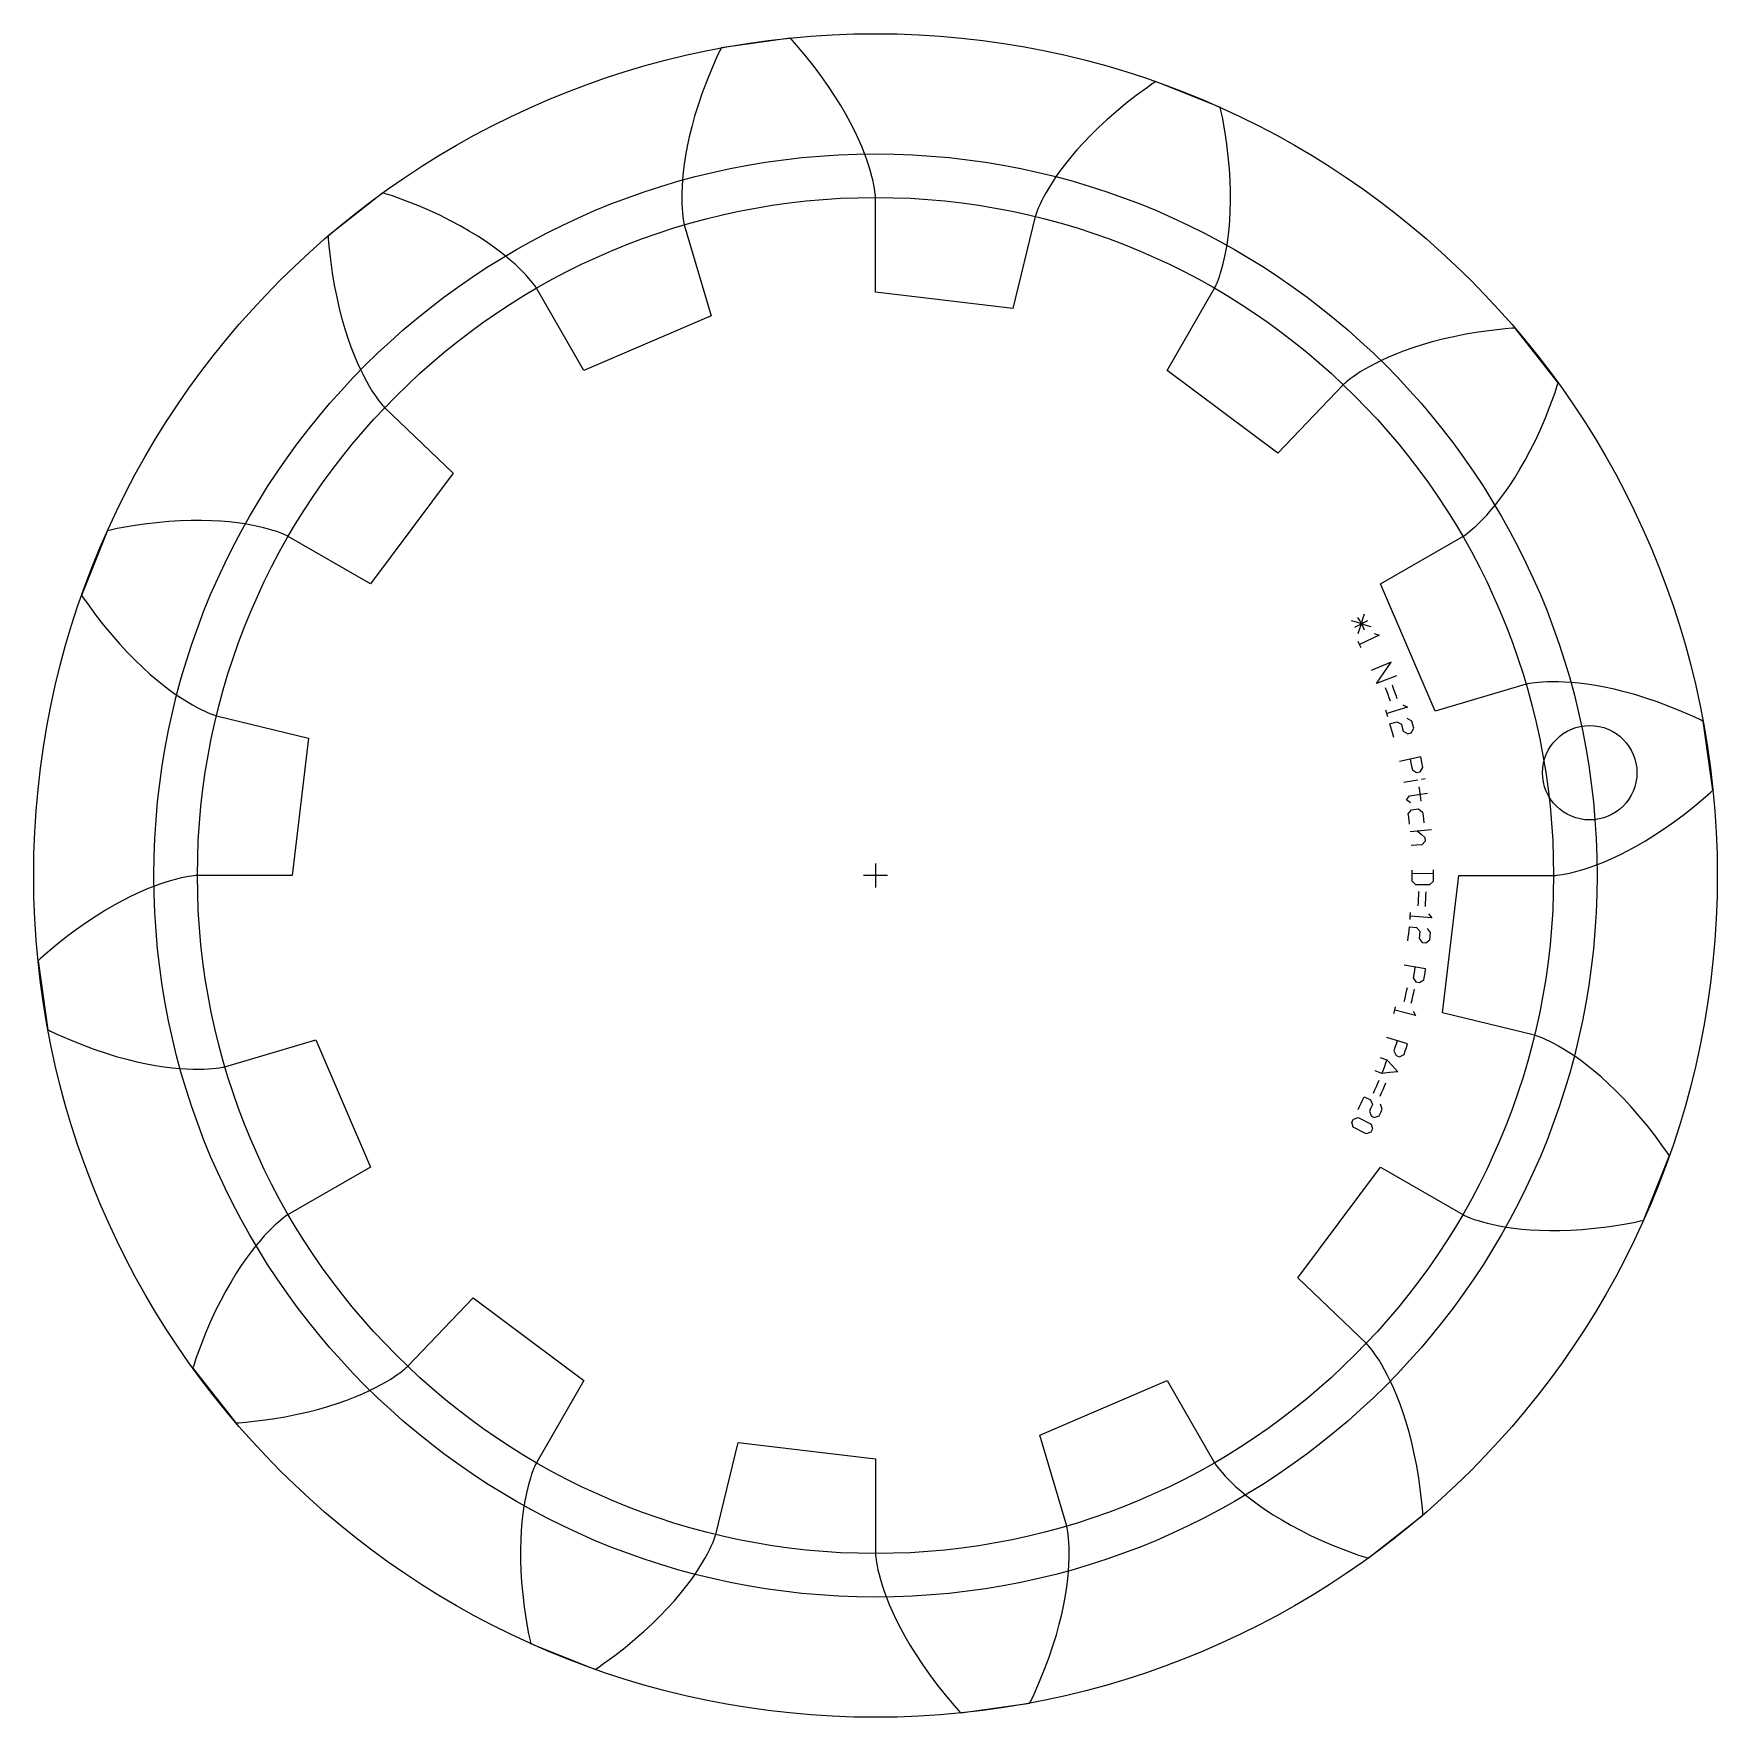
# Model space of a CAD drawing. Extents: x -7 to 7, y -7 to 7.
import ezdxf

# ---------------------------------------------------------------- set-up
doc = ezdxf.new("R2010")
doc.units = 0
doc.header["$MEASUREMENT"] = 0
for name, color, linetype in [('gear', 7, 'CONTINUOUS'), ('gear_guides', 5, 'CONTINUOUS'), ('gear_texts', 7, 'CONTINUOUS')]:
    doc.layers.add(name, color=color, linetype=linetype)

msp = doc.modelspace()

# ---------------------------------------------------------------- linework, layer by layer
at = {"layer": 'gear'}
msp.add_lwpolyline([(4.85, 0), (5.639014, 0.00001), (5.644259, 0.000189), (5.654258, 0.000813), (5.668986, 0.002156), (5.688405, 0.004495), (5.712466, 0.008102), (5.741108, 0.01325), (5.774257, 0.020207), (5.811828, 0.029239), (5.853726, 0.040609), (5.899841, 0.054573), (5.950055, 0.071386), (6.004236, 0.091298), (6.062244, 0.114551), (6.123926, 0.141384), (6.189119, 0.172028), (6.257651, 0.206708), (6.329337, 0.245644), (6.403985, 0.289045), (6.481392, 0.337116), (6.561346, 0.39005), (6.643627, 0.448035), (6.728005, 0.511249), (6.814242, 0.57986), (6.902093, 0.654027), (6.946544, 0.693241), (6.957706, 0.70327), (6.963294, 0.708318), (6.963993, 0.708951), (6.963992, 0.709091), (6.881427, 1.282951), (6.881388, 1.283086), (6.880539, 1.283496), (6.873755, 1.286764), (6.860218, 1.293239), (6.806514, 1.318331), (6.701318, 1.364723), (6.599236, 1.406239), (6.50046, 1.443101), (6.405169, 1.475538), (6.313535, 1.503784), (6.225715, 1.528082), (6.14186, 1.548679), (6.062105, 1.565825), (5.986576, 1.579779), (5.915388, 1.590801), (5.848643, 1.599156), (5.786433, 1.605112), (5.728835, 1.608941), (5.675919, 1.610917), (5.627737, 1.611314), (5.584334, 1.61041), (5.54574, 1.608484), (5.511974, 1.605813), (5.483043, 1.602678), (5.45894, 1.599356), (5.43965, 1.596125), (5.425141, 1.593262), (5.415372, 1.591041), (5.410289, 1.589735), (4.653276, 1.367306), (4.200223, 2.425), (4.883525, 2.819516), (4.887977, 2.822294), (4.896325, 2.827833), (4.908408, 2.83636), (4.924056, 2.848095), (4.94309, 2.86325), (4.96532, 2.882029), (4.990549, 2.904629), (5.018571, 2.931236), (5.049171, 2.962031), (5.082126, 2.997182), (5.117205, 3.03685), (5.154172, 3.081184), (5.192782, 3.130326), (5.232784, 3.184405), (5.273921, 3.24354), (5.31593, 3.30784), (5.358545, 3.377402), (5.401491, 3.452313), (5.444492, 3.532647), (5.487267, 3.618466), (5.529532, 3.709824), (5.570999, 3.806757), (5.611377, 3.909294), (5.650374, 4.01745), (5.669263, 4.073637), (5.673916, 4.087903), (5.676231, 4.095069), (5.67652, 4.095966), (5.676449, 4.096087), (5.318015, 4.551782), (5.317914, 4.551879), (5.316974, 4.55181), (5.309464, 4.551248), (5.294504, 4.550087), (5.235449, 4.544965), (5.12115, 4.532544), (5.011987, 4.517457), (4.908013, 4.499992), (4.80927, 4.480438), (4.715789, 4.459083), (4.627586, 4.436216), (4.544667, 4.412125), (4.467024, 4.387097), (4.394637, 4.361417), (4.327476, 4.335368), (4.265496, 4.309231), (4.208642, 4.283284), (4.156846, 4.257802), (4.110031, 4.233054), (4.068106, 4.209307), (4.03097, 4.186823), (3.99851, 4.165858), (3.970603, 4.146662), (3.947115, 4.129481), (3.927903, 4.114553), (3.912812, 4.10211), (3.901679, 4.092376), (3.894329, 4.085568), (3.890581, 4.081895), (3.346202, 3.51076), (2.425, 4.200223), (2.819499, 4.883535), (2.821965, 4.888166), (2.826425, 4.897137), (2.832626, 4.910564), (2.84031, 4.92855), (2.849216, 4.951192), (2.859079, 4.97857), (2.869628, 5.010757), (2.880592, 5.047811), (2.891695, 5.08978), (2.902659, 5.136699), (2.913205, 5.188592), (2.923052, 5.24547), (2.931918, 5.307333), (2.939521, 5.374168), (2.945579, 5.445949), (2.949811, 5.522639), (2.951935, 5.604189), (2.951672, 5.690536), (2.948745, 5.781608), (2.94288, 5.877318), (2.933803, 5.977567), (2.921248, 6.082248), (2.904947, 6.191237), (2.884642, 6.304401), (2.872907, 6.362504), (2.869804, 6.377185), (2.868226, 6.384549), (2.868027, 6.38547), (2.867905, 6.38554), (2.329645, 6.600966), (2.329509, 6.601), (2.328729, 6.60047), (2.322507, 6.596228), (2.310131, 6.587743), (2.261549, 6.55378), (2.168774, 6.485873), (2.081779, 6.418226), (2.000468, 6.351114), (1.924731, 6.284808), (1.854452, 6.219574), (1.789499, 6.155669), (1.729735, 6.093346), (1.675008, 6.032849), (1.625159, 5.974416), (1.58002, 5.918277), (1.539412, 5.864652), (1.503148, 5.813754), (1.471034, 5.765788), (1.442864, 5.720948), (1.41843, 5.67942), (1.397511, 5.64138), (1.379882, 5.606994), (1.365312, 5.576416), (1.353562, 5.549793), (1.344387, 5.527259), (1.33754, 5.508937), (1.332765, 5.49494), (1.329804, 5.48537), (1.328394, 5.480315), (1.142516, 4.713508), (0, 4.85), (-0.00001, 5.639014), (-0.000189, 5.644259), (-0.000813, 5.654258), (-0.002156, 5.668986), (-0.004495, 5.688405), (-0.008102, 5.712466), (-0.01325, 5.741108), (-0.020207, 5.774257), (-0.029239, 5.811828), (-0.040609, 5.853726), (-0.054573, 5.899841), (-0.071386, 5.950055), (-0.091298, 6.004236), (-0.114551, 6.062244), (-0.141384, 6.123926), (-0.172028, 6.189119), (-0.206708, 6.257651), (-0.245644, 6.329337), (-0.289045, 6.403985), (-0.337116, 6.481392), (-0.39005, 6.561346), (-0.448035, 6.643627), (-0.511249, 6.728005), (-0.57986, 6.814242), (-0.654027, 6.902093), (-0.693241, 6.946544), (-0.70327, 6.957706), (-0.708318, 6.963294), (-0.708951, 6.963993), (-0.709091, 6.963992), (-1.282951, 6.881427), (-1.283086, 6.881388), (-1.283496, 6.880539), (-1.286764, 6.873755), (-1.293239, 6.860218), (-1.318331, 6.806514), (-1.364723, 6.701318), (-1.406239, 6.599236), (-1.443101, 6.50046), (-1.475538, 6.405169), (-1.503784, 6.313535), (-1.528082, 6.225715), (-1.548679, 6.14186), (-1.565825, 6.062105), (-1.579779, 5.986576), (-1.590801, 5.915388), (-1.599156, 5.848643), (-1.605112, 5.786433), (-1.608941, 5.728835), (-1.610917, 5.675919), (-1.611314, 5.627737), (-1.61041, 5.584334), (-1.608484, 5.54574), (-1.605813, 5.511974), (-1.602678, 5.483043), (-1.599356, 5.45894), (-1.596125, 5.43965), (-1.593262, 5.425141), (-1.591041, 5.415372), (-1.589735, 5.410289), (-1.367306, 4.653276), (-2.425, 4.200223), (-2.819516, 4.883525), (-2.822294, 4.887977), (-2.827833, 4.896325), (-2.83636, 4.908408), (-2.848095, 4.924056), (-2.86325, 4.94309), (-2.882029, 4.96532), (-2.904629, 4.990549), (-2.931236, 5.018571), (-2.962031, 5.049171), (-2.997182, 5.082126), (-3.03685, 5.117205), (-3.081184, 5.154172), (-3.130326, 5.192782), (-3.184405, 5.232784), (-3.24354, 5.273921), (-3.30784, 5.31593), (-3.377402, 5.358545), (-3.452313, 5.401491), (-3.532647, 5.444492), (-3.618466, 5.487267), (-3.709824, 5.529532), (-3.806757, 5.570999), (-3.909294, 5.611377), (-4.01745, 5.650374), (-4.073637, 5.669263), (-4.087903, 5.673916), (-4.095069, 5.676231), (-4.095966, 5.67652), (-4.096087, 5.676449), (-4.551782, 5.318015), (-4.551879, 5.317914), (-4.55181, 5.316974), (-4.551248, 5.309464), (-4.550087, 5.294504), (-4.544965, 5.235449), (-4.532544, 5.12115), (-4.517457, 5.011987), (-4.499992, 4.908013), (-4.480438, 4.80927), (-4.459083, 4.715789), (-4.436216, 4.627586), (-4.412125, 4.544667), (-4.387097, 4.467024), (-4.361417, 4.394637), (-4.335368, 4.327476), (-4.309231, 4.265496), (-4.283284, 4.208642), (-4.257802, 4.156846), (-4.233054, 4.110031), (-4.209307, 4.068106), (-4.186823, 4.03097), (-4.165858, 3.99851), (-4.146662, 3.970603), (-4.129481, 3.947115), (-4.114553, 3.927903), (-4.10211, 3.912812), (-4.092376, 3.901679), (-4.085568, 3.894329), (-4.081895, 3.890581), (-3.51076, 3.346202), (-4.200223, 2.425), (-4.883535, 2.819499), (-4.888166, 2.821965), (-4.897137, 2.826425), (-4.910564, 2.832626), (-4.92855, 2.84031), (-4.951192, 2.849216), (-4.97857, 2.859079), (-5.010757, 2.869628), (-5.047811, 2.880592), (-5.08978, 2.891695), (-5.136699, 2.902659), (-5.188592, 2.913205), (-5.24547, 2.923052), (-5.307333, 2.931918), (-5.374168, 2.939521), (-5.445949, 2.945579), (-5.522639, 2.949811), (-5.604189, 2.951935), (-5.690536, 2.951672), (-5.781608, 2.948745), (-5.877318, 2.94288), (-5.977567, 2.933803), (-6.082248, 2.921248), (-6.191237, 2.904947), (-6.304401, 2.884642), (-6.362504, 2.872907), (-6.377185, 2.869804), (-6.384549, 2.868226), (-6.38547, 2.868027), (-6.38554, 2.867905), (-6.600966, 2.329645), (-6.601, 2.329509), (-6.60047, 2.328729), (-6.596228, 2.322507), (-6.587743, 2.310131), (-6.55378, 2.261549), (-6.485873, 2.168774), (-6.418226, 2.081779), (-6.351114, 2.000468), (-6.284808, 1.924731), (-6.219574, 1.854452), (-6.155669, 1.789499), (-6.093346, 1.729735), (-6.032849, 1.675008), (-5.974416, 1.625159), (-5.918277, 1.58002), (-5.864652, 1.539412), (-5.813754, 1.503148), (-5.765788, 1.471034), (-5.720948, 1.442864), (-5.67942, 1.41843), (-5.64138, 1.397511), (-5.606994, 1.379882), (-5.576416, 1.365312), (-5.549793, 1.353562), (-5.527259, 1.344387), (-5.508937, 1.33754), (-5.49494, 1.332765), (-5.48537, 1.329804), (-5.480315, 1.328394), (-4.713508, 1.142516), (-4.85, 0), (-5.639014, -0.00001), (-5.644259, -0.000189), (-5.654258, -0.000813), (-5.668986, -0.002156), (-5.688405, -0.004495), (-5.712466, -0.008102), (-5.741108, -0.01325), (-5.774257, -0.020207), (-5.811828, -0.029239), (-5.853726, -0.040609), (-5.899841, -0.054573), (-5.950055, -0.071386), (-6.004236, -0.091298), (-6.062244, -0.114551), (-6.123926, -0.141384), (-6.189119, -0.172028), (-6.257651, -0.206708), (-6.329337, -0.245644), (-6.403985, -0.289045), (-6.481392, -0.337116), (-6.561346, -0.39005), (-6.643627, -0.448035), (-6.728005, -0.511249), (-6.814242, -0.57986), (-6.902093, -0.654027), (-6.946544, -0.693241), (-6.957706, -0.70327), (-6.963294, -0.708318), (-6.963993, -0.708951), (-6.963992, -0.709091), (-6.881427, -1.282951), (-6.881388, -1.283086), (-6.880539, -1.283496), (-6.873755, -1.286764), (-6.860218, -1.293239), (-6.806514, -1.318331), (-6.701318, -1.364723), (-6.599236, -1.406239), (-6.50046, -1.443101), (-6.405169, -1.475538), (-6.313535, -1.503784), (-6.225715, -1.528082), (-6.14186, -1.548679), (-6.062105, -1.565825), (-5.986576, -1.579779), (-5.915388, -1.590801), (-5.848643, -1.599156), (-5.786433, -1.605112), (-5.728835, -1.608941), (-5.675919, -1.610917), (-5.627737, -1.611314), (-5.584334, -1.61041), (-5.54574, -1.608484), (-5.511974, -1.605813), (-5.483043, -1.602678), (-5.45894, -1.599356), (-5.43965, -1.596125), (-5.425141, -1.593262), (-5.415372, -1.591041), (-5.410289, -1.589735), (-4.653276, -1.367306), (-4.200223, -2.425), (-4.883525, -2.819516), (-4.887977, -2.822294), (-4.896325, -2.827833), (-4.908408, -2.83636), (-4.924056, -2.848095), (-4.94309, -2.86325), (-4.96532, -2.882029), (-4.990549, -2.904629), (-5.018571, -2.931236), (-5.049171, -2.962031), (-5.082126, -2.997182), (-5.117205, -3.03685), (-5.154172, -3.081184), (-5.192782, -3.130326), (-5.232784, -3.184405), (-5.273921, -3.24354), (-5.31593, -3.30784), (-5.358545, -3.377402), (-5.401491, -3.452313), (-5.444492, -3.532647), (-5.487267, -3.618466), (-5.529532, -3.709824), (-5.570999, -3.806757), (-5.611377, -3.909294), (-5.650374, -4.01745), (-5.669263, -4.073637), (-5.673916, -4.087903), (-5.676231, -4.095069), (-5.67652, -4.095966), (-5.676449, -4.096087), (-5.318015, -4.551782), (-5.317914, -4.551879), (-5.316974, -4.55181), (-5.309464, -4.551248), (-5.294504, -4.550087), (-5.235449, -4.544965), (-5.12115, -4.532544), (-5.011987, -4.517457), (-4.908013, -4.499992), (-4.80927, -4.480438), (-4.715789, -4.459083), (-4.627586, -4.436216), (-4.544667, -4.412125), (-4.467024, -4.387097), (-4.394637, -4.361417), (-4.327476, -4.335368), (-4.265496, -4.309231), (-4.208642, -4.283284), (-4.156846, -4.257802), (-4.110031, -4.233054), (-4.068106, -4.209307), (-4.03097, -4.186823), (-3.99851, -4.165858), (-3.970603, -4.146662), (-3.947115, -4.129481), (-3.927903, -4.114553), (-3.912812, -4.10211), (-3.901679, -4.092376), (-3.894329, -4.085568), (-3.890581, -4.081895), (-3.346202, -3.51076), (-2.425, -4.200223), (-2.819499, -4.883535), (-2.821965, -4.888166), (-2.826425, -4.897137), (-2.832626, -4.910564), (-2.84031, -4.92855), (-2.849216, -4.951192), (-2.859079, -4.97857), (-2.869628, -5.010757), (-2.880592, -5.047811), (-2.891695, -5.08978), (-2.902659, -5.136699), (-2.913205, -5.188592), (-2.923052, -5.24547), (-2.931918, -5.307333), (-2.939521, -5.374168), (-2.945579, -5.445949), (-2.949811, -5.522639), (-2.951935, -5.604189), (-2.951672, -5.690536), (-2.948745, -5.781608), (-2.94288, -5.877318), (-2.933803, -5.977567), (-2.921248, -6.082248), (-2.904947, -6.191237), (-2.884642, -6.304401), (-2.872907, -6.362504), (-2.869804, -6.377185), (-2.868226, -6.384549), (-2.868027, -6.38547), (-2.867905, -6.38554), (-2.329645, -6.600966), (-2.329509, -6.601), (-2.328729, -6.60047), (-2.322507, -6.596228), (-2.310131, -6.587743), (-2.261549, -6.55378), (-2.168774, -6.485873), (-2.081779, -6.418226), (-2.000468, -6.351114), (-1.924731, -6.284808), (-1.854452, -6.219574), (-1.789499, -6.155669), (-1.729735, -6.093346), (-1.675008, -6.032849), (-1.625159, -5.974416), (-1.58002, -5.918277), (-1.539412, -5.864652), (-1.503148, -5.813754), (-1.471034, -5.765788), (-1.442864, -5.720948), (-1.41843, -5.67942), (-1.397511, -5.64138), (-1.379882, -5.606994), (-1.365312, -5.576416), (-1.353562, -5.549793), (-1.344387, -5.527259), (-1.33754, -5.508937), (-1.332765, -5.49494), (-1.329804, -5.48537), (-1.328394, -5.480315), (-1.142516, -4.713508), (0, -4.85), (0.00001, -5.639014), (0.000189, -5.644259), (0.000813, -5.654258), (0.002156, -5.668986), (0.004495, -5.688405), (0.008102, -5.712466), (0.01325, -5.741108), (0.020207, -5.774257), (0.029239, -5.811828), (0.040609, -5.853726), (0.054573, -5.899841), (0.071386, -5.950055), (0.091298, -6.004236), (0.114551, -6.062244), (0.141384, -6.123926), (0.172028, -6.189119), (0.206708, -6.257651), (0.245644, -6.329337), (0.289045, -6.403985), (0.337116, -6.481392), (0.39005, -6.561346), (0.448035, -6.643627), (0.511249, -6.728005), (0.57986, -6.814242), (0.654027, -6.902093), (0.693241, -6.946544), (0.70327, -6.957706), (0.708318, -6.963294), (0.708951, -6.963993), (0.709091, -6.963992), (1.282951, -6.881427), (1.283086, -6.881388), (1.283496, -6.880539), (1.286764, -6.873755), (1.293239, -6.860218), (1.318331, -6.806514), (1.364723, -6.701318), (1.406239, -6.599236), (1.443101, -6.50046), (1.475538, -6.405169), (1.503784, -6.313535), (1.528082, -6.225715), (1.548679, -6.14186), (1.565825, -6.062105), (1.579779, -5.986576), (1.590801, -5.915388), (1.599156, -5.848643), (1.605112, -5.786433), (1.608941, -5.728835), (1.610917, -5.675919), (1.611314, -5.627737), (1.61041, -5.584334), (1.608484, -5.54574), (1.605813, -5.511974), (1.602678, -5.483043), (1.599356, -5.45894), (1.596125, -5.43965), (1.593262, -5.425141), (1.591041, -5.415372), (1.589735, -5.410289), (1.367306, -4.653276), (2.425, -4.200223), (2.819516, -4.883525), (2.822294, -4.887977), (2.827833, -4.896325), (2.83636, -4.908408), (2.848095, -4.924056), (2.86325, -4.94309), (2.882029, -4.96532), (2.904629, -4.990549), (2.931236, -5.018571), (2.962031, -5.049171), (2.997182, -5.082126), (3.03685, -5.117205), (3.081184, -5.154172), (3.130326, -5.192782), (3.184405, -5.232784), (3.24354, -5.273921), (3.30784, -5.31593), (3.377402, -5.358545), (3.452313, -5.401491), (3.532647, -5.444492), (3.618466, -5.487267), (3.709824, -5.529532), (3.806757, -5.570999), (3.909294, -5.611377), (4.01745, -5.650374), (4.073637, -5.669263), (4.087903, -5.673916), (4.095069, -5.676231), (4.095966, -5.67652), (4.096087, -5.676449), (4.551782, -5.318015), (4.551879, -5.317914), (4.55181, -5.316974), (4.551248, -5.309464), (4.550087, -5.294504), (4.544965, -5.235449), (4.532544, -5.12115), (4.517457, -5.011987), (4.499992, -4.908013), (4.480438, -4.80927), (4.459083, -4.715789), (4.436216, -4.627586), (4.412125, -4.544667), (4.387097, -4.467024), (4.361417, -4.394637), (4.335368, -4.327476), (4.309231, -4.265496), (4.283284, -4.208642), (4.257802, -4.156846), (4.233054, -4.110031), (4.209307, -4.068106), (4.186823, -4.03097), (4.165858, -3.99851), (4.146662, -3.970603), (4.129481, -3.947115), (4.114553, -3.927903), (4.10211, -3.912812), (4.092376, -3.901679), (4.085568, -3.894329), (4.081895, -3.890581), (3.51076, -3.346202), (4.200223, -2.425), (4.883535, -2.819499), (4.888166, -2.821965), (4.897137, -2.826425), (4.910564, -2.832626), (4.92855, -2.84031), (4.951192, -2.849216), (4.97857, -2.859079), (5.010757, -2.869628), (5.047811, -2.880592), (5.08978, -2.891695), (5.136699, -2.902659), (5.188592, -2.913205), (5.24547, -2.923052), (5.307333, -2.931918), (5.374168, -2.939521), (5.445949, -2.945579), (5.522639, -2.949811), (5.604189, -2.951935), (5.690536, -2.951672), (5.781608, -2.948745), (5.877318, -2.94288), (5.977567, -2.933803), (6.082248, -2.921248), (6.191237, -2.904947), (6.304401, -2.884642), (6.362504, -2.872907), (6.377185, -2.869804), (6.384549, -2.868226), (6.38547, -2.868027), (6.38554, -2.867905), (6.600966, -2.329645), (6.601, -2.329509), (6.60047, -2.328729), (6.596228, -2.322507), (6.587743, -2.310131), (6.55378, -2.261549), (6.485873, -2.168774), (6.418226, -2.081779), (6.351114, -2.000468), (6.284808, -1.924731), (6.219574, -1.854452), (6.155669, -1.789499), (6.093346, -1.729735), (6.032849, -1.675008), (5.974416, -1.625159), (5.918277, -1.58002), (5.864652, -1.539412), (5.813754, -1.503148), (5.765788, -1.471034), (5.720948, -1.442864), (5.67942, -1.41843), (5.64138, -1.397511), (5.606994, -1.379882), (5.576416, -1.365312), (5.549793, -1.353562), (5.527259, -1.344387), (5.508937, -1.33754), (5.49494, -1.332765), (5.48537, -1.329804), (5.480315, -1.328394), (4.713508, -1.142516)], close=True, dxfattribs=at)
at = {"layer": 'gear_guides'}
for p, q in [((0.1, 0), (-0.1, 0)), ((0, 0.1), (0, -0.1))]:
    msp.add_line(p, q, dxfattribs=at)
for centre, radius in [((0, 0), 7), ((0, 0), 6), ((0, 0), 5.638156), ((5.938846, 0.854465), 0.3925)]:
    msp.add_circle(centre, radius, dxfattribs=at)
at = {"layer": 'gear_texts'}
for points in [[(4.120858, 2.06655), (4.080415, 2.08005), (4.039975, 2.093108), (3.999541, 2.105724), (3.959117, 2.117898)], [(3.986701, 2.065507), (4.093249, 2.12071)], [(4.067224, 2.039653), (4.053688, 2.066426), (4.039975, 2.093108), (4.026087, 2.1197), (4.012023, 2.146199)], [(4.013591, 2.012757), (4.02696, 2.052801), (4.039975, 2.093108), (4.052632, 2.133676), (4.064929, 2.174501)], [(4.14775, 2.012031), (4.188004, 1.997555), (4.025538, 1.920063)], [(4.03811, 1.89348), (4.025538, 1.920063), (4.012791, 1.946563)], [(4.332785, 1.660293), (4.164703, 1.595885), (4.196004, 1.639688), (4.226906, 1.683973), (4.257405, 1.728736), (4.287496, 1.773973), (4.12117, 1.705155)], [(4.281395, 1.449158), (4.271747, 1.477355), (4.261913, 1.505488), (4.251894, 1.533556), (4.241691, 1.561557)], [(4.338227, 1.468395), (4.328451, 1.496966), (4.318487, 1.525473), (4.308335, 1.553913), (4.297996, 1.582286)], [(4.385754, 1.420304), (4.423624, 1.400411), (4.252018, 1.346084)], [(4.260801, 1.31802), (4.252018, 1.346084), (4.24305, 1.37409)], [(4.309595, 1.148474), (4.301929, 1.176863), (4.294076, 1.205202), (4.286036, 1.233488), (4.27781, 1.261721), (4.335359, 1.278695), (4.372526, 1.258379), (4.380728, 1.229522), (4.388739, 1.200612), (4.425548, 1.179374), (4.454536, 1.187099), (4.475549, 1.22436), (4.467379, 1.253842), (4.459015, 1.28327), (4.421683, 1.304155)], [(4.445935, 0.967555), (4.452218, 0.938221), (4.458307, 0.908845), (4.464202, 0.87943), (4.499376, 0.855581), (4.528847, 0.861186), (4.552505, 0.896826), (4.546493, 0.926822), (4.540283, 0.956779), (4.533876, 0.986694), (4.357993, 0.948417)], [(4.392094, 0.775316), (4.510266, 0.796176)], [(4.538226, 0.617172), (4.534059, 0.64708), (4.529694, 0.676961), (4.525132, 0.706812), (4.520373, 0.736633)], [(4.53981, 0.801391), (4.569353, 0.806606)], [(4.449047, 0.605044), (4.415262, 0.630126), (4.440682, 0.663658), (4.589035, 0.68583)], [(4.439633, 0.425746), (4.436729, 0.455009), (4.433633, 0.484252), (4.430344, 0.513474), (4.456639, 0.546324), (4.516193, 0.553625), (4.549546, 0.52729), (4.552923, 0.497281), (4.556103, 0.467252), (4.559085, 0.437201)], [(4.444861, 0.367166), (4.62425, 0.381985)], [(4.504657, 0.372106), (4.536927, 0.34467), (4.569029, 0.316824), (4.571018, 0.286692), (4.542856, 0.254867), (4.452998, 0.249825)], [(4.459782, 0.044109), (4.459976, 0.014703), (4.459976, -0.014703), (4.459782, -0.044109), (4.48939, -0.074008), (4.609374, -0.075986), (4.639773, -0.045889), (4.639975, -0.015297), (4.639975, 0.015297), (4.639773, 0.045889)], [(4.639975, 0.015297), (4.459976, 0.014703)], [(4.512903, -0.253186), (4.514475, -0.223425), (4.51585, -0.193655), (4.517028, -0.163876), (4.518011, -0.13409)], [(4.572809, -0.256547), (4.574401, -0.226391), (4.575795, -0.196226), (4.576989, -0.166052), (4.577984, -0.13587)], [(4.444861, -0.367166), (4.447185, -0.337852), (4.449316, -0.308523)], [(4.598957, -0.318899), (4.626668, -0.351487), (4.447185, -0.337852)], [(4.426862, -0.542674), (4.430344, -0.513474), (4.433633, -0.484252), (4.436729, -0.455009), (4.439633, -0.425746), (4.499359, -0.431474), (4.52626, -0.464191), (4.523101, -0.494024), (4.519745, -0.523836), (4.54597, -0.557275), (4.575747, -0.560925), (4.609147, -0.534197), (4.612569, -0.503796), (4.61579, -0.473373), (4.588948, -0.440065)], [(4.485841, -0.761401), (4.480723, -0.790961), (4.475411, -0.820487), (4.469904, -0.849977), (4.493637, -0.885229), (4.523071, -0.891027), (4.558319, -0.86679), (4.563935, -0.836716), (4.569353, -0.806606), (4.574572, -0.776462), (4.39711, -0.74634)], [(4.396746, -1.048344), (4.403563, -1.019332), (4.410188, -0.990275), (4.416621, -0.961176), (4.422862, -0.932035)], [(4.45511, -1.06226), (4.462017, -1.032863), (4.46873, -1.003421), (4.475249, -0.973935), (4.481573, -0.944407)], [(4.309595, -1.148474), (4.317074, -1.120034), (4.324364, -1.091546)], [(4.469803, -1.128257), (4.491305, -1.165237), (4.317074, -1.120034)], [(4.337821, -1.373248), (4.328672, -1.401819), (4.319336, -1.430329), (4.309811, -1.458776), (4.328451, -1.496966), (4.356804, -1.506772), (4.39506, -1.487631), (4.404773, -1.458621), (4.414294, -1.429547), (4.423624, -1.400411), (4.252018, -1.346084)], [(4.195453, -1.513199), (4.251894, -1.533556), (4.297996, -1.582286), (4.343638, -1.631689), (4.276758, -1.638823), (4.209975, -1.645148), (4.15409, -1.623309)], [(4.251894, -1.533556), (4.241691, -1.561557), (4.231303, -1.58949), (4.220731, -1.617354), (4.209975, -1.645148)], [(4.141615, -1.810365), (4.153462, -1.783019), (4.165127, -1.755595), (4.176612, -1.728095), (4.187915, -1.700519)], [(4.196592, -1.834397), (4.208596, -1.806687), (4.220417, -1.778899), (4.232054, -1.751034), (4.243507, -1.723092)], [(4.012791, -1.946563), (4.025538, -1.920063), (4.03811, -1.89348), (4.050507, -1.866814), (4.062727, -1.840067), (4.117383, -1.864821), (4.132244, -1.904485), (4.119597, -1.931689), (4.106771, -1.958809), (4.120758, -1.998937), (4.14775, -2.012031), (4.188004, -1.997555), (4.201083, -1.969898), (4.21398, -1.942156), (4.199366, -1.901953)], [(3.972995, -2.091748), (3.960063, -2.051706), (3.973505, -2.025551), (4.013591, -2.012757), (4.120858, -2.06655), (4.133871, -2.1073), (4.119887, -2.13451), (4.079178, -2.147652), (3.972995, -2.091748)]]:
    msp.add_lwpolyline(points, dxfattribs=at)

doc.saveas('drawing.dxf')
